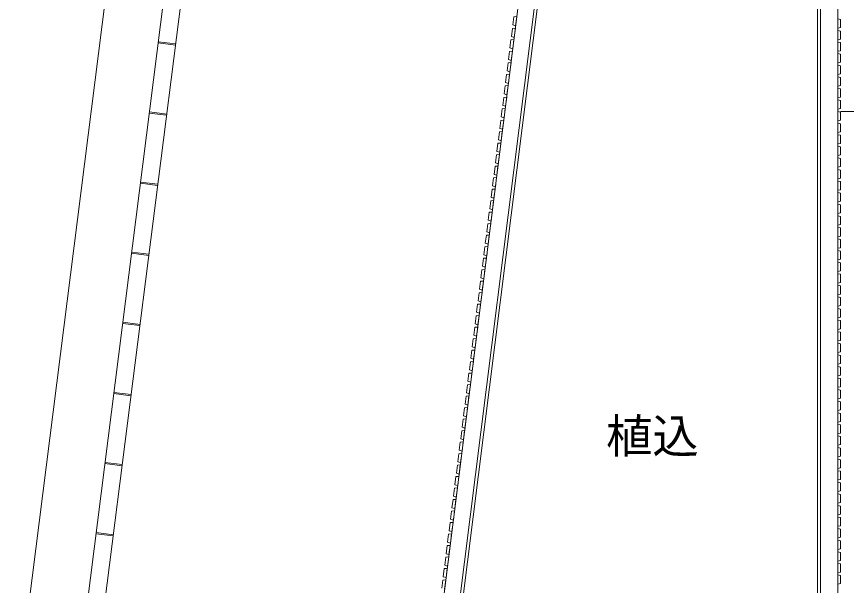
# Model space of a CAD drawing. Units: millimetres at full size, sheet at 1:200; details may follow other scales. Extents: x -96239 to 62349, y -170536 to 17264.
# Drawn here: x -92942 to -85777, y -133371 to -128462 of the extents above; entities that cross this region are included whole.
import ezdxf
from ezdxf.enums import TextEntityAlignment as Align

# ---------------------------------------------------------------- set-up
doc = ezdxf.new("R2010")
doc.units = ezdxf.units.MM
doc.header["$LTSCALE"] = 200
for name, color, linetype, lineweight in [('0-9_外景', 7, 'Continuous', 9), ('0-C_タイル・側溝', 7, 'Continuous', 9), ('0-F_道路', 7, 'Continuous', 9)]:
    doc.layers.add(name, color=color, linetype=linetype, lineweight=lineweight)
doc.layers.add('0-E_屋外名', color=7, linetype='Continuous')
doc.styles.add('・', font='')
doc.styles.get('・').set_extended_font_data('・')

msp = doc.modelspace()

# ---------------------------------------------------------------- linework, layer by layer
at = {"layer": '0-9_外景'}
for p, q in [((-89789.3, -137713.9), (-88322.2, -126081.2)), ((-89443.8, -136093.4), (-88181.1, -126081.2)), ((-89415.9, -136071.7), (-88155.9, -126081.2)), ((-88656.7, -128533.6), (-88648, -128464.1)), ((-88622.5, -128462.3), (-88648, -128464.1)), ((-88622.5, -128462.3), (-88632.5, -128541.7)), ((-88656.7, -128533.6), (-88632.5, -128541.7)), ((-85851.6, -128481.2), (-85826.6, -128486.2)), ((-85851.6, -128481.2), (-85851.6, -128561.2)), ((-85826.6, -128556.2), (-85826.6, -128486.2)), ((-88660.5, -128563.4), (-88669.2, -128632.8)), ((-88660.5, -128563.4), (-88635, -128561.5)), ((-88645.1, -128640.9), (-88635, -128561.5)), ((-85826.6, -128556.2), (-85851.6, -128561.2)), ((-85826.6, -128586.2), (-85851.6, -128581.2)), ((-85851.6, -128661.2), (-85851.6, -128581.2)), ((-85826.6, -128586.2), (-85826.6, -128656.2)), ((-88681.7, -128732), (-88673, -128662.6)), ((-88647.6, -128660.7), (-88673, -128662.6)), ((-88645.1, -128640.9), (-88669.2, -128632.8)), ((-88647.6, -128660.7), (-88657.6, -128740.1)), ((-85851.6, -128661.2), (-85826.6, -128656.2)), ((-85851.6, -128681.2), (-85826.6, -128686.2)), ((-85851.6, -128681.2), (-85851.6, -128761.2)), ((-85826.6, -128756.2), (-85826.6, -128686.2)), ((-88681.7, -128732), (-88657.6, -128740.1)), ((-85826.6, -128756.2), (-85851.6, -128761.2)), ((-88685.5, -128761.8), (-88694.3, -128831.2)), ((-88685.5, -128761.8), (-88660.1, -128760)), ((-88670.1, -128839.3), (-88660.1, -128760)), ((-85826.6, -128786.2), (-85851.6, -128781.2)), ((-85851.6, -128861.2), (-85851.6, -128781.2)), ((-85826.6, -128786.2), (-85826.6, -128856.2)), ((-88706.8, -128930.5), (-88698, -128861)), ((-88672.6, -128859.2), (-88698, -128861)), ((-88670.1, -128839.3), (-88694.3, -128831.2)), ((-88672.6, -128859.2), (-88682.6, -128938.5)), ((-85851.6, -128861.2), (-85826.6, -128856.2)), ((-85851.6, -128881.2), (-85826.6, -128886.2)), ((-85851.6, -128881.2), (-85851.6, -128961.2)), ((-85826.6, -128956.2), (-85826.6, -128886.2)), ((-88710.5, -128960.2), (-88719.3, -129029.7)), ((-88710.5, -128960.2), (-88685.1, -128958.4)), ((-88706.8, -128930.5), (-88682.6, -128938.5)), ((-88695.1, -129037.8), (-88685.1, -128958.4)), ((-85826.6, -128956.2), (-85851.6, -128961.2)), ((-88695.1, -129037.8), (-88719.3, -129029.7)), ((-85826.6, -128986.2), (-85851.6, -128981.2)), ((-85851.6, -129061.2), (-85851.6, -128981.2)), ((-85826.6, -128986.2), (-85826.6, -129056.2)), ((-88723, -129059.4), (-88731.8, -129128.9)), ((-88723, -129059.4), (-88697.6, -129057.6)), ((-88707.6, -129137), (-88697.6, -129057.6)), ((-85851.6, -129061.2), (-85826.6, -129056.2)), ((-85851.6, -129081.2), (-85826.6, -129086.2)), ((-85851.6, -129081.2), (-85851.6, -129161.2)), ((-85826.6, -129156.2), (-85826.6, -129086.2)), ((-88744.3, -129228.1), (-88735.5, -129158.6)), ((-88710.1, -129156.8), (-88735.5, -129158.6)), ((-88707.6, -129137), (-88731.8, -129128.9)), ((-88710.1, -129156.8), (-88720.1, -129236.2)), ((-85826.6, -129156.2), (-85851.6, -129161.2)), ((-85826.6, -129186.2), (-85851.6, -129181.2)), ((-85851.6, -129261.2), (-85851.6, -129181.2)), ((-85826.6, -129186.2), (-85826.6, -129256.2)), ((-88748.1, -129257.9), (-88756.8, -129327.3)), ((-88748.1, -129257.9), (-88722.6, -129256)), ((-88744.3, -129228.1), (-88720.1, -129236.2)), ((-88732.6, -129335.4), (-88722.6, -129256)), ((-85851.6, -129261.2), (-85826.6, -129256.2)), ((-88732.6, -129335.4), (-88756.8, -129327.3)), ((-85851.6, -129281.2), (-85826.6, -129286.2)), ((-85851.6, -129281.2), (-85851.6, -129361.2)), ((-85851.6, -129281.2), (-85851.6, -156531.2)), ((-85826.6, -129356.2), (-85826.6, -129286.2)), ((-88769.3, -129426.5), (-88760.6, -129357.1)), ((-88735.1, -129355.2), (-88760.6, -129357.1)), ((-88735.1, -129355.2), (-88745.2, -129434.6)), ((-85826.6, -129356.2), (-85851.6, -129361.2)), ((-85826.6, -129386.2), (-85851.6, -129381.2)), ((-85851.6, -129461.2), (-85851.6, -129381.2)), ((-85826.6, -129386.2), (-85826.6, -129456.2)), ((-88773.1, -129456.3), (-88781.8, -129525.7)), ((-88773.1, -129456.3), (-88747.7, -129454.5)), ((-88769.3, -129426.5), (-88745.2, -129434.6)), ((-88757.7, -129533.8), (-88747.7, -129454.5)), ((-85851.6, -129461.2), (-85826.6, -129456.2)), ((-88757.7, -129533.8), (-88781.8, -129525.7)), ((-85851.6, -129481.2), (-85826.6, -129486.2)), ((-85851.6, -129481.2), (-85851.6, -129561.2)), ((-85826.6, -129556.2), (-85826.6, -129486.2)), ((-88794.4, -129625), (-88785.6, -129555.5)), ((-88760.2, -129553.7), (-88785.6, -129555.5)), ((-88760.2, -129553.7), (-88770.2, -129633)), ((-85826.6, -129556.2), (-85851.6, -129561.2)), ((-85826.6, -129586.2), (-85851.6, -129581.2)), ((-85851.6, -129661.2), (-85851.6, -129581.2)), ((-85826.6, -129586.2), (-85826.6, -129656.2)), ((-88798.1, -129654.7), (-88806.9, -129724.2)), ((-88798.1, -129654.7), (-88772.7, -129652.9)), ((-88794.4, -129625), (-88770.2, -129633)), ((-88782.7, -129732.3), (-88772.7, -129652.9)), ((-85851.6, -129661.2), (-85826.6, -129656.2)), ((-85851.6, -129681.2), (-85826.6, -129686.2)), ((-85851.6, -129681.2), (-85851.6, -129761.2)), ((-85826.6, -129756.2), (-85826.6, -129686.2)), ((-88819.4, -129823.4), (-88810.6, -129753.9)), ((-88785.2, -129752.1), (-88810.6, -129753.9)), ((-88782.7, -129732.3), (-88806.9, -129724.2)), ((-88785.2, -129752.1), (-88795.2, -129831.5)), ((-85826.6, -129756.2), (-85851.6, -129761.2)), ((-88819.4, -129823.4), (-88795.2, -129831.5)), ((-85826.6, -129786.2), (-85851.6, -129781.2)), ((-85851.6, -129861.2), (-85851.6, -129781.2)), ((-85826.6, -129786.2), (-85826.6, -129856.2)), ((-88823.1, -129853.1), (-88831.9, -129922.6)), ((-88823.1, -129853.1), (-88797.7, -129851.3)), ((-88807.7, -129930.7), (-88797.7, -129851.3)), ((-85851.6, -129861.2), (-85826.6, -129856.2)), ((-85851.6, -129881.2), (-85826.6, -129886.2)), ((-85851.6, -129881.2), (-85851.6, -129961.2)), ((-85826.6, -129956.2), (-85826.6, -129886.2)), ((-88844.4, -130021.8), (-88835.6, -129952.4)), ((-88810.2, -129950.5), (-88835.6, -129952.4)), ((-88807.7, -129930.7), (-88831.9, -129922.6)), ((-88810.2, -129950.5), (-88820.2, -130029.9)), ((-85826.6, -129956.2), (-85851.6, -129961.2)), ((-88844.4, -130021.8), (-88820.2, -130029.9)), ((-85826.6, -129986.2), (-85851.6, -129981.2)), ((-85851.6, -130061.2), (-85851.6, -129981.2)), ((-85826.6, -129986.2), (-85826.6, -130056.2)), ((-88848.2, -130051.6), (-88856.9, -130121)), ((-88848.2, -130051.6), (-88822.7, -130049.7)), ((-88832.7, -130129.1), (-88822.7, -130049.7)), ((-85851.6, -130061.2), (-85826.6, -130056.2)), ((-85851.6, -130081.2), (-85826.6, -130086.2)), ((-85851.6, -130081.2), (-85851.6, -130161.2)), ((-85826.6, -130156.2), (-85826.6, -130086.2)), ((-88869.4, -130220.2), (-88860.7, -130150.8)), ((-88835.2, -130149), (-88860.7, -130150.8)), ((-88832.7, -130129.1), (-88856.9, -130121)), ((-88835.2, -130149), (-88845.3, -130228.3)), ((-85826.6, -130156.2), (-85851.6, -130161.2)), ((-85826.6, -130186.2), (-85851.6, -130181.2)), ((-85851.6, -130261.2), (-85851.6, -130181.2)), ((-85826.6, -130186.2), (-85826.6, -130256.2)), ((-88881.9, -130319.5), (-88873.2, -130250)), ((-88847.8, -130248.2), (-88873.2, -130250)), ((-88869.4, -130220.2), (-88845.3, -130228.3)), ((-88857.8, -130327.5), (-88847.8, -130248.2)), ((-88847.8, -130248.2), (-88857.8, -130327.5)), ((-85851.6, -130261.2), (-85826.6, -130256.2)), ((-88857.8, -130327.5), (-88881.9, -130319.5)), ((-88881.9, -130319.5), (-88857.8, -130327.5)), ((-85851.6, -130281.2), (-85826.6, -130286.2)), ((-85851.6, -130281.2), (-85851.6, -130361.2)), ((-85826.6, -130356.2), (-85826.6, -130286.2)), ((-88885.7, -130349.2), (-88894.5, -130418.7)), ((-88885.7, -130349.2), (-88860.3, -130347.4)), ((-88870.3, -130426.8), (-88860.3, -130347.4)), ((-85826.6, -130356.2), (-85851.6, -130361.2)), ((-85826.6, -130386.2), (-85851.6, -130381.2)), ((-85851.6, -130461.2), (-85851.6, -130381.2)), ((-85826.6, -130386.2), (-85826.6, -130456.2)), ((-88898.2, -130448.4), (-88907, -130517.9)), ((-88898.2, -130448.4), (-88872.8, -130446.6)), ((-88870.3, -130426.8), (-88894.5, -130418.7)), ((-88882.8, -130526), (-88872.8, -130446.6)), ((-85851.6, -130461.2), (-85826.6, -130456.2)), ((-88919.5, -130617.1), (-88910.7, -130547.6)), ((-88885.3, -130545.8), (-88910.7, -130547.6)), ((-88882.8, -130526), (-88907, -130517.9)), ((-88885.3, -130545.8), (-88895.3, -130625.2)), ((-85851.6, -130481.2), (-85826.6, -130486.2)), ((-85851.6, -130481.2), (-85851.6, -130561.2)), ((-85826.6, -130556.2), (-85826.6, -130486.2)), ((-88919.5, -130617.1), (-88895.3, -130625.2)), ((-85826.6, -130556.2), (-85851.6, -130561.2)), ((-85826.6, -130586.2), (-85851.6, -130581.2)), ((-85851.6, -130661.2), (-85851.6, -130581.2)), ((-85826.6, -130586.2), (-85826.6, -130656.2)), ((-88923.2, -130646.9), (-88932, -130716.3)), ((-88923.2, -130646.9), (-88897.8, -130645)), ((-88907.8, -130724.4), (-88897.8, -130645)), ((-85851.6, -130661.2), (-85826.6, -130656.2)), ((-85851.6, -130681.2), (-85826.6, -130686.2)), ((-85851.6, -130681.2), (-85851.6, -130761.2)), ((-85826.6, -130756.2), (-85826.6, -130686.2)), ((-88944.5, -130815.5), (-88935.8, -130746.1)), ((-88910.3, -130744.2), (-88935.8, -130746.1)), ((-88907.8, -130724.4), (-88932, -130716.3)), ((-88910.3, -130744.2), (-88920.3, -130823.6)), ((-85826.6, -130756.2), (-85851.6, -130761.2)), ((-88944.5, -130815.5), (-88920.3, -130823.6)), ((-85826.6, -130786.2), (-85851.6, -130781.2)), ((-85851.6, -130861.2), (-85851.6, -130781.2)), ((-85826.6, -130786.2), (-85826.6, -130856.2)), ((-88948.3, -130845.3), (-88957, -130914.7)), ((-88948.3, -130845.3), (-88922.8, -130843.5)), ((-88932.8, -130922.8), (-88922.8, -130843.5)), ((-85851.6, -130861.2), (-85826.6, -130856.2)), ((-85851.6, -130881.2), (-85826.6, -130886.2)), ((-85851.6, -130881.2), (-85851.6, -130961.2)), ((-85826.6, -130956.2), (-85826.6, -130886.2)), ((-88969.5, -131013.9), (-88960.8, -130944.5)), ((-88935.3, -130942.7), (-88960.8, -130944.5)), ((-88932.8, -130922.8), (-88957, -130914.7)), ((-88935.3, -130942.7), (-88945.4, -131022)), ((-85826.6, -130956.2), (-85851.6, -130961.2)), ((-88973.3, -131043.7), (-88982, -131113.2)), ((-88973.3, -131043.7), (-88947.9, -131041.9)), ((-88969.5, -131013.9), (-88945.4, -131022)), ((-88957.9, -131121.3), (-88947.9, -131041.9)), ((-85826.6, -130986.2), (-85851.6, -130981.2)), ((-85851.6, -131061.2), (-85851.6, -130981.2)), ((-85826.6, -130986.2), (-85826.6, -131056.2)), ((-88957.9, -131121.3), (-88982, -131113.2)), ((-85851.6, -131061.2), (-85826.6, -131056.2)), ((-85851.6, -131081.2), (-85826.6, -131086.2)), ((-85851.6, -131081.2), (-85851.6, -131161.2)), ((-85826.6, -131156.2), (-85826.6, -131086.2)), ((-88994.6, -131212.4), (-88985.8, -131142.9)), ((-88960.4, -131141.1), (-88985.8, -131142.9)), ((-88960.4, -131141.1), (-88970.4, -131220.5)), ((-85826.6, -131156.2), (-85851.6, -131161.2)), ((-85826.6, -131186.2), (-85851.6, -131181.2)), ((-85851.6, -131261.2), (-85851.6, -131181.2)), ((-85826.6, -131186.2), (-85826.6, -131256.2)), ((-88998.3, -131242.1), (-89007.1, -131311.6)), ((-88998.3, -131242.1), (-88972.9, -131240.3)), ((-88994.6, -131212.4), (-88970.4, -131220.5)), ((-88982.9, -131319.7), (-88972.9, -131240.3)), ((-85851.6, -131261.2), (-85826.6, -131256.2)), ((-88982.9, -131319.7), (-89007.1, -131311.6)), ((-85851.6, -131281.2), (-85826.6, -131286.2)), ((-85851.6, -131281.2), (-85851.6, -131361.2)), ((-85826.6, -131356.2), (-85826.6, -131286.2)), ((-89019.6, -131410.8), (-89010.8, -131341.4)), ((-88985.4, -131339.5), (-89010.8, -131341.4)), ((-88985.4, -131339.5), (-88995.4, -131418.9)), ((-85826.6, -131356.2), (-85851.6, -131361.2)), ((-85826.6, -131386.2), (-85851.6, -131381.2)), ((-85851.6, -131461.2), (-85851.6, -131381.2)), ((-85826.6, -131386.2), (-85826.6, -131456.2)), ((-89023.3, -131440.6), (-89032.1, -131510)), ((-89023.3, -131440.6), (-88997.9, -131438.7)), ((-89019.6, -131410.8), (-88995.4, -131418.9)), ((-89007.9, -131518.1), (-88997.9, -131438.7)), ((-85851.6, -131461.2), (-85826.6, -131456.2)), ((-85851.6, -131481.2), (-85826.6, -131486.2)), ((-85851.6, -131481.2), (-85851.6, -131561.2)), ((-89044.6, -131609.2), (-89035.9, -131539.8)), ((-89010.4, -131538), (-89035.9, -131539.8)), ((-89007.9, -131518.1), (-89032.1, -131510)), ((-89010.4, -131538), (-89020.4, -131617.3)), ((-85826.6, -131556.2), (-85826.6, -131486.2)), ((-89044.6, -131609.2), (-89020.4, -131617.3)), ((-85826.6, -131556.2), (-85851.6, -131561.2)), ((-85826.6, -131586.2), (-85851.6, -131581.2)), ((-85851.6, -131661.2), (-85851.6, -131581.2)), ((-85826.6, -131586.2), (-85826.6, -131656.2)), ((-89048.4, -131639), (-89057.1, -131708.4)), ((-89048.4, -131639), (-89022.9, -131637.2)), ((-89032.9, -131716.5), (-89022.9, -131637.2)), ((-85851.6, -131661.2), (-85826.6, -131656.2)), ((-85851.6, -131681.2), (-85826.6, -131686.2)), ((-85851.6, -131681.2), (-85851.6, -131761.2)), ((-85826.6, -131756.2), (-85826.6, -131686.2)), ((-89069.6, -131807.7), (-89060.9, -131738.2)), ((-89035.4, -131736.4), (-89060.9, -131738.2)), ((-89032.9, -131716.5), (-89057.1, -131708.4)), ((-89035.4, -131736.4), (-89045.5, -131815.8)), ((-85826.6, -131756.2), (-85851.6, -131761.2)), ((-89073.4, -131837.4), (-89082.1, -131906.9)), ((-89073.4, -131837.4), (-89048, -131835.6)), ((-89069.6, -131807.7), (-89045.5, -131815.8)), ((-89058, -131915), (-89048, -131835.6)), ((-85826.6, -131786.2), (-85851.6, -131781.2)), ((-85851.6, -131861.2), (-85851.6, -131781.2)), ((-85826.6, -131786.2), (-85826.6, -131856.2)), ((-89058, -131915), (-89082.1, -131906.9)), ((-85851.6, -131861.2), (-85826.6, -131856.2)), ((-85851.6, -131881.2), (-85826.6, -131886.2)), ((-85851.6, -131881.2), (-85851.6, -131961.2)), ((-85826.6, -131956.2), (-85826.6, -131886.2)), ((-89085.9, -131936.6), (-89094.7, -132006.1)), ((-89085.9, -131936.6), (-89060.5, -131934.8)), ((-89070.5, -132014.2), (-89060.5, -131934.8)), ((-85826.6, -131956.2), (-85851.6, -131961.2)), ((-85826.6, -131986.2), (-85851.6, -131981.2)), ((-85851.6, -132061.2), (-85851.6, -131981.2)), ((-89107.2, -132105.3), (-89098.4, -132035.9)), ((-89073, -132034), (-89098.4, -132035.9)), ((-89070.5, -132014.2), (-89094.7, -132006.1)), ((-89073, -132034), (-89083, -132113.4)), ((-85826.6, -131986.2), (-85826.6, -132056.2)), ((-89107.2, -132105.3), (-89083, -132113.4)), ((-85851.6, -132061.2), (-85826.6, -132056.2)), ((-85851.6, -132081.2), (-85826.6, -132086.2)), ((-85851.6, -132081.2), (-85851.6, -132161.2)), ((-85826.6, -132156.2), (-85826.6, -132086.2)), ((-89110.9, -132135.1), (-89119.7, -132204.5)), ((-89110.9, -132135.1), (-89085.5, -132133.2)), ((-89095.5, -132212.6), (-89085.5, -132133.2)), ((-85826.6, -132156.2), (-85851.6, -132161.2)), ((-85826.6, -132186.2), (-85851.6, -132181.2)), ((-85851.6, -132261.2), (-85851.6, -132181.2)), ((-85826.6, -132186.2), (-85826.6, -132256.2)), ((-89132.2, -132303.7), (-89123.4, -132234.3)), ((-89098, -132232.5), (-89123.4, -132234.3)), ((-89095.5, -132212.6), (-89119.7, -132204.5)), ((-89098, -132232.5), (-89108, -132311.8)), ((-85851.6, -132261.2), (-85826.6, -132256.2)), ((-89136, -132333.5), (-89144.7, -132402.9)), ((-89136, -132333.5), (-89110.5, -132331.7)), ((-89132.2, -132303.7), (-89108, -132311.8)), ((-89120.5, -132411), (-89110.5, -132331.7)), ((-85851.6, -132281.2), (-85826.6, -132286.2)), ((-85851.6, -132281.2), (-85851.6, -132361.2)), ((-85826.6, -132356.2), (-85826.6, -132286.2)), ((-89120.5, -132411), (-89144.7, -132402.9)), ((-85826.6, -132356.2), (-85851.6, -132361.2)), ((-85826.6, -132386.2), (-85851.6, -132381.2)), ((-85851.6, -132461.2), (-85851.6, -132381.2)), ((-85826.6, -132386.2), (-85826.6, -132456.2)), ((-89157.2, -132502.2), (-89148.5, -132432.7)), ((-89123, -132430.9), (-89148.5, -132432.7)), ((-89123, -132430.9), (-89133, -132510.2)), ((-85851.6, -132461.2), (-85826.6, -132456.2)), ((-85851.6, -132481.2), (-85826.6, -132486.2)), ((-85851.6, -132481.2), (-85851.6, -132561.2)), ((-89161, -132531.9), (-89169.7, -132601.4)), ((-89161, -132531.9), (-89135.5, -132530.1)), ((-89157.2, -132502.2), (-89133, -132510.2)), ((-89145.6, -132609.5), (-89135.5, -132530.1)), ((-85826.6, -132556.2), (-85826.6, -132486.2)), ((-89145.6, -132609.5), (-89169.7, -132601.4)), ((-85826.6, -132556.2), (-85851.6, -132561.2)), ((-85826.6, -132586.2), (-85851.6, -132581.2)), ((-85851.6, -132661.2), (-85851.6, -132581.2)), ((-85826.6, -132586.2), (-85826.6, -132656.2)), ((-89182.2, -132700.6), (-89173.5, -132631.1)), ((-89148.1, -132629.3), (-89173.5, -132631.1)), ((-89148.1, -132629.3), (-89158.1, -132708.7)), ((-85851.6, -132661.2), (-85826.6, -132656.2)), ((-85851.6, -132681.2), (-85826.6, -132686.2)), ((-85851.6, -132681.2), (-85851.6, -132761.2)), ((-85826.6, -132756.2), (-85826.6, -132686.2)), ((-89186, -132730.4), (-89194.8, -132799.8)), ((-89186, -132730.4), (-89160.6, -132728.5)), ((-89182.2, -132700.6), (-89158.1, -132708.7)), ((-89170.6, -132807.9), (-89160.6, -132728.5)), ((-85826.6, -132756.2), (-85851.6, -132761.2)), ((-89207.3, -132899), (-89198.5, -132829.6)), ((-89173.1, -132827.7), (-89198.5, -132829.6)), ((-89170.6, -132807.9), (-89194.8, -132799.8)), ((-89173.1, -132827.7), (-89183.1, -132907.1)), ((-85826.6, -132786.2), (-85851.6, -132781.2)), ((-85851.6, -132861.2), (-85851.6, -132781.2)), ((-85826.6, -132786.2), (-85826.6, -132856.2)), ((-89207.3, -132899), (-89183.1, -132907.1)), ((-85851.6, -132861.2), (-85826.6, -132856.2)), ((-85851.6, -132881.2), (-85826.6, -132886.2)), ((-85851.6, -132881.2), (-85851.6, -132961.2)), ((-85826.6, -132956.2), (-85826.6, -132886.2)), ((-89211, -132928.8), (-89219.8, -132998.2)), ((-89211, -132928.8), (-89185.6, -132926.9)), ((-89195.6, -133006.3), (-89185.6, -132926.9)), ((-85826.6, -132956.2), (-85851.6, -132961.2)), ((-85826.6, -132986.2), (-85851.6, -132981.2)), ((-85851.6, -133061.2), (-85851.6, -132981.2)), ((-89232.3, -133097.4), (-89223.5, -133028)), ((-89198.1, -133026.2), (-89223.5, -133028)), ((-89195.6, -133006.3), (-89219.8, -132998.2)), ((-89198.1, -133026.2), (-89208.1, -133105.5)), ((-85851.6, -133061.2), (-85826.6, -133056.2)), ((-85826.6, -132986.2), (-85826.6, -133056.2)), ((-89236.1, -133127.2), (-89244.8, -133196.7)), ((-89236.1, -133127.2), (-89210.6, -133125.4)), ((-89232.3, -133097.4), (-89208.1, -133105.5)), ((-89220.6, -133204.7), (-89210.6, -133125.4)), ((-85851.6, -133081.2), (-85826.6, -133086.2)), ((-85851.6, -133081.2), (-85851.6, -133161.2)), ((-85826.6, -133156.2), (-85826.6, -133086.2)), ((-89220.6, -133204.7), (-89244.8, -133196.7)), ((-85826.6, -133156.2), (-85851.6, -133161.2)), ((-85826.6, -133186.2), (-85851.6, -133181.2)), ((-85851.6, -133261.2), (-85851.6, -133181.2)), ((-85826.6, -133186.2), (-85826.6, -133256.2)), ((-89257.3, -133295.9), (-89248.6, -133226.4)), ((-89223.1, -133224.6), (-89248.6, -133226.4)), ((-89223.1, -133224.6), (-89233.1, -133304)), ((-85851.6, -133261.2), (-85826.6, -133256.2)), ((-89261.1, -133325.6), (-89269.8, -133395.1)), ((-89261.1, -133325.6), (-89235.7, -133323.8)), ((-89257.3, -133295.9), (-89233.1, -133304)), ((-89245.7, -133403.2), (-89235.7, -133323.8)), ((-85851.6, -133281.2), (-85826.6, -133286.2)), ((-85851.6, -133281.2), (-85851.6, -133361.2)), ((-85826.6, -133356.2), (-85826.6, -133286.2)), ((-85826.6, -133356.2), (-85851.6, -133361.2))]:
    msp.add_line(p, q, dxfattribs=at)
for points in [[(-88764, -137616.2), (-86001.6, -137616.2), (-86001.6, -126081.2)], [(-88735.7, -137591.2), (-86026.6, -137591.2), (-86026.6, -126081.2)], [(-85851.6, -139781.2), (-85851.6, -126081.2), (-85851.6, -126161.2)]]:
    msp.add_lwpolyline(points, dxfattribs=at)
at = {"layer": '0-C_タイル・側溝'}
msp.add_line((-84926.6, -129281.2), (-85826.6, -129281.2), dxfattribs=at)
at = {"layer": '0-F_道路'}
for p, q in [((-88453.2, -98963.8), (-92941.8, -134356.2)), ((-87957.2, -99026.7), (-92445.7, -134419.1)), ((-87808.3, -99045.6), (-92296.9, -134438)), ((-91569, -128698.1), (-91717.8, -128679.2)), ((-91570.2, -128708), (-91719, -128689.1)), ((-91647, -129313.1), (-91795.8, -129294.3)), ((-91645.7, -129303.2), (-91794.5, -129284.3)), ((-91723.7, -129918.3), (-91872.5, -129899.4)), ((-91722.5, -129908.4), (-91871.3, -129889.5)), ((-91800.5, -130523.4), (-91949.3, -130504.6)), ((-91799.2, -130513.5), (-91948, -130494.7)), ((-91877.2, -131128.6), (-92026, -131109.7)), ((-91876, -131118.7), (-92024.8, -131099.8)), ((-91954, -131733.7), (-92102.8, -131714.9)), ((-91952.7, -131723.8), (-92101.5, -131705)), ((-92030.7, -132338.9), (-92179.5, -132320)), ((-92029.5, -132329), (-92178.3, -132310.1)), ((-92107.5, -132944.1), (-92256.3, -132925.2)), ((-92106.2, -132934.1), (-92255, -132915.3))]:
    msp.add_line(p, q, dxfattribs=at)

# ---------------------------------------------------------------- texts
at = {"layer": '0-E_屋外名', "style": '・'}
msp.add_text('植込', height=293.3, dxfattribs=at).set_placement((-87852.4, -132316.1), align=Align.BOTTOM_LEFT)

doc.saveas('drawing.dxf')
